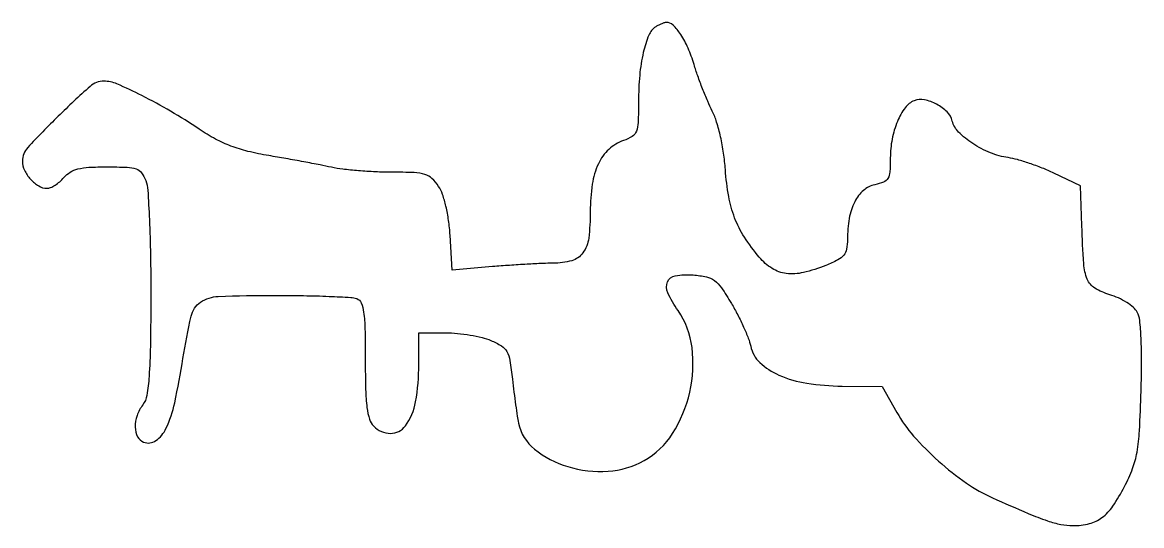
# Model space of a CAD drawing. Extents: x 0 to 209, y 0 to 94.
import ezdxf

# ---------------------------------------------------------------- set-up
doc = ezdxf.new("R2010")
doc.units = 0

msp = doc.modelspace()

# ---------------------------------------------------------------- linework, layer by layer
msp.add_lwpolyline([(118.231729, 93.164378, 0.156106), (116.916918, 91.589126, 0.0396), (115.898459, 88.372686, 0.034437), (115.221951, 84.144334, 0.022454), (115, 79.204582, -0.00867), (114.932048, 75.286003, -0.083294), (114.600293, 73.656791, -0.161335), (113.815028, 72.699506, -0.057176), (112.198748, 71.919439, 0.104512), (109.453456, 70.260004, 0.095619), (107.509589, 67.583685, 0.073624), (106.366116, 63.75927, 0.035903), (106, 58.667137, -0.03042), (105.698111, 53.709676, -0.12557), (104.616347, 50.932789, -0.170303), (102.545979, 49.479231, -0.068795), (99.079449, 49, 0.01071), (97.126692, 48.958167, 0.003346), (94.200775, 48.813129, 0.003342), (90.934364, 48.607387, 0.003686), (87.776043, 48.363844), (80.250331, 47.727689), (79.837201, 54.215764, 0.019281), (79.550324, 57.014454, 0.022562), (79.05713, 59.637956, 0.024454), (78.419731, 61.855947, 0.062909), (77.688983, 63.35192, 0.058009), (76.450869, 64.834066, 0.116957), (75.141889, 65.594218, 0.064554), (73.14625, 65.925163, 0.008853), (68.919767, 66, -0.011255), (65.919384, 66.067544, -0.009239), (62.720274, 66.270941, -0.009357), (59.786609, 66.567319, -0.024289), (57.69282, 66.922351, 0.006002), (55.573045, 67.36206, 0.002125), (52.528516, 67.94215, 0.002109), (49.17882, 68.55104, 0.002479), (46, 69.09879, -0.018102), (42.096865, 69.897637, -0.031263), (38.932459, 70.878541, -0.033142), (36.044329, 72.200839, -0.023682), (33, 74.038005, 0.014609), (27.664466, 77.391345, 0.016228), (22.323043, 80.305481, 0.014314), (17.650232, 82.495994, 0.102793), (15.224584, 83, 0.183877), (12.637814, 82.015416, 0.012023), (6.681089, 76.450253, 0.011859), (0.991579, 70.601616, 0.189182), (0, 68.074712, 0.112483), (0.387106, 66.375748, 0.071694), (1.521676, 64.685593, 0.073492), (3.047452, 63.426977, 0.136596), (4.581216, 63, 0.102425), (5.253209, 63.139117, 0.039347), (6.10009, 63.5875, 0.036895), (6.970548, 64.234703, 0.037418), (7.732028, 65, -0.079417), (8.90752, 65.998565, -0.075431), (10.356207, 66.602739, -0.048069), (12.431036, 66.913084, -0.013104), (15.746992, 67, -0.00913), (19.54841, 66.930583, -0.07573), (21.238639, 66.609566, -0.149627), (22.239135, 65.870989, -0.068736), (23.024751, 64.4349, -0.075402), (23.409588, 62.653846, -0.004478), (23.704178, 57.134609, -0.00666), (23.90934, 50.529061, -0.004858), (23.968197, 43.1849, -0.003168), (23.89032, 33.496213, -0.014557), (23.646111, 27.883765, -0.022427), (23.226632, 24.328397, -0.121917), (22.468197, 22.55887, 0.078518), (21.39495, 20.550833, 0.089457), (21.057272, 18.399518, 0.110567), (21.500363, 16.612025, 0.187441), (22.626748, 15.589736, 0.250499), (24.908886, 15.875312, 0.129904), (26.805147, 18.140156, 0.056869), (28.427344, 22.953378, 0.013689), (29.970662, 31.2424, -0.017244), (31.493528, 39.11038, -0.187917), (33.274899, 41.730055, -0.14281), (36.574251, 42.817639, -0.008679), (47.078728, 43, -0.004098), (52.464371, 42.955861, -0.00579), (57.259751, 42.821697, -0.003472), (61.285225, 42.634406, -0.078403), (62.418213, 42.393011, -0.208539), (63.236313, 41.587582, -0.061197), (63.699435, 39.845085, -0.029342), (63.941204, 36.785871, -0.00505), (64, 30.96444, 0.006175), (64.068691, 25.402477, 0.025362), (64.322606, 22.041866, 0.042616), (64.786896, 19.877434, 0.12284), (65.571429, 18.571429, 0.193427), (68.701359, 17.23606, 0.2445), (71.483072, 18.608936, 0.115876), (73.404374, 23.127781, 0.04285), (74, 30.0651), (74, 36), (79.032119, 36, -0.023752), (81.206586, 35.896644, -0.017875), (83.580465, 35.584508, -0.018173), (85.795947, 35.128886, -0.039173), (87.449472, 34.585558, -0.040196), (89.413579, 33.572668, -0.127685), (90.423785, 32.510486, -0.08692), (90.995161, 30.858136, -0.012774), (91.469942, 27.335558, 0.003524), (91.748962, 24.930075, 0.003521), (92.061949, 22.52796, 0.003445), (92.364442, 20.434454, 0.013895), (92.593255, 19.163878, 0.173163), (95.572969, 14.291716, 0.09722), (101.784705, 11.017053, 0.088864), (109.324872, 10.153298, 0.11268), (116.029266, 12.136605, 0.12422), (121.353482, 17.188988, 0.085592), (124.557703, 24.903988, 0.085395), (124.997037, 33.264392, 0.122644), (122.382672, 40.169305, -0.040364), (120.458317, 43.489103, -0.213961), (120.410999, 45.538859, -0.260546), (121.86887, 46.676297, -0.056574), (125.177594, 46.807945, -0.033813), (127.662596, 46.455569, -0.107773), (129.182219, 45.771142, -0.08398), (130.482352, 44.417755, -0.015643), (132.33809, 41.5, -0.014774), (133.51981, 39.365639, -0.013256), (134.619142, 37.0875, -0.01342), (135.496483, 34.990479, -0.040017), (135.940312, 33.5, 0.152925), (137.652888, 30.459212, 0.085968), (141.223998, 28.104904, 0.064427), (146.437096, 26.590771, 0.036514), (153, 26.058009), (160.5, 25.997967), (163.22961, 21.137877, 0.052985), (166.354602, 16.738333, 0.029482), (170.99628, 12.068954, 0.029393), (176.202718, 7.938574, 0.048862), (181.075432, 5.185796, 0.0031), (187.754536, 2.279738, 0.01796), (191.342045, 0.895392, 0.034159), (193.828924, 0.222989, 0.048983), (196.099668, 0, 0.061049), (199.166448, 0.37585, 0.101461), (201.507195, 1.495394, 0.081849), (203.541694, 3.639787, 0.028975), (205.716592, 7.285906, 0.029871), (207.221254, 10.653615, 0.047209), (208.052434, 13.702981, 0.029798), (208.505648, 17.725967, 0.00559), (208.812674, 25.13369, 0.006634), (208.90656, 30.664041, 0.013346), (208.806282, 35.026258, 0.013802), (208.551391, 38.318072, 0.096931), (208.081114, 39.848437, 0.091813), (207.374757, 40.731802, 0.03582), (206.117755, 41.670754, 0.033954), (204.576507, 42.516895, 0.035789), (202.961326, 43.129733, -0.062439), (200.17797, 44.358752, -0.162773), (198.773475, 46.000901, -0.079826), (198.107512, 48.903675, -0.008108), (197.75303, 55.988786), (197.5, 63.477573), (192.517722, 65.839351, 0.016106), (190.35247, 66.781599, 0.012901), (187.965657, 67.659459, 0.013103), (185.714096, 68.35702, 0.032032), (184.017722, 68.718924, -0.060492), (180.682394, 69.631185, -0.04812), (177.376158, 71.369245, -0.050467), (174.749265, 73.497874, -0.136601), (173.573261, 75.564126, 0.137521), (172.610419, 77.248764, 0.072139), (170.650925, 78.690131, 0.072453), (168.374513, 79.509568, 0.142779), (166.474864, 79.351981, 0.144582), (164.776884, 78.051545, 0.05836), (163.328938, 75.483803, 0.051778), (162.335322, 72.194964, 0.047519), (162, 68.67466, -0.015831), (161.916685, 66.043993, -0.115493), (161.55436, 64.844228, -0.169611), (160.756855, 64.156644, -0.044554), (159.114525, 63.672905, 0.133681), (156.987863, 62.610812, 0.094675), (155.358345, 60.480764, 0.07336), (154.336122, 57.373197, 0.042861), (154, 53.459356, -0.043624), (153.839904, 51.627892, -0.130143), (153.315972, 50.495113, -0.103051), (152.219435, 49.620339, -0.02185), (149.979764, 48.60858, -0.035846), (145.7783, 47.267604, -0.089817), (142.577537, 47.08132, -0.111854), (139.949353, 48.022257, -0.076325), (137.552582, 50.11988, -0.032035), (134.768516, 53.89485, -0.050587), (132.946807, 57.478289, -0.048478), (131.833448, 61.464662, -0.026727), (131.216891, 66.492026, 0.019271), (130.886415, 69.565072, 0.01878), (130.318407, 72.630406, 0.019776), (129.588845, 75.369306, 0.041717), (128.767058, 77.407491, -0.015509), (127.91042, 79.247943, -0.008232), (126.9585, 81.575986, -0.008185), (126.062668, 83.990198, -0.012569), (125.374397, 86.110996, 0.030084), (124.254469, 89.190295, 0.043609), (122.877873, 91.733432, 0.051819), (121.445351, 93.480305, 0.203482), (120.178571, 93.984687, 0.072984), (119.8336, 93.926084, 0.021202), (119.326776, 93.737405, 0.020827), (118.767093, 93.473626, 0.020874)], format="xyb", close=True)

doc.saveas('drawing.dxf')
